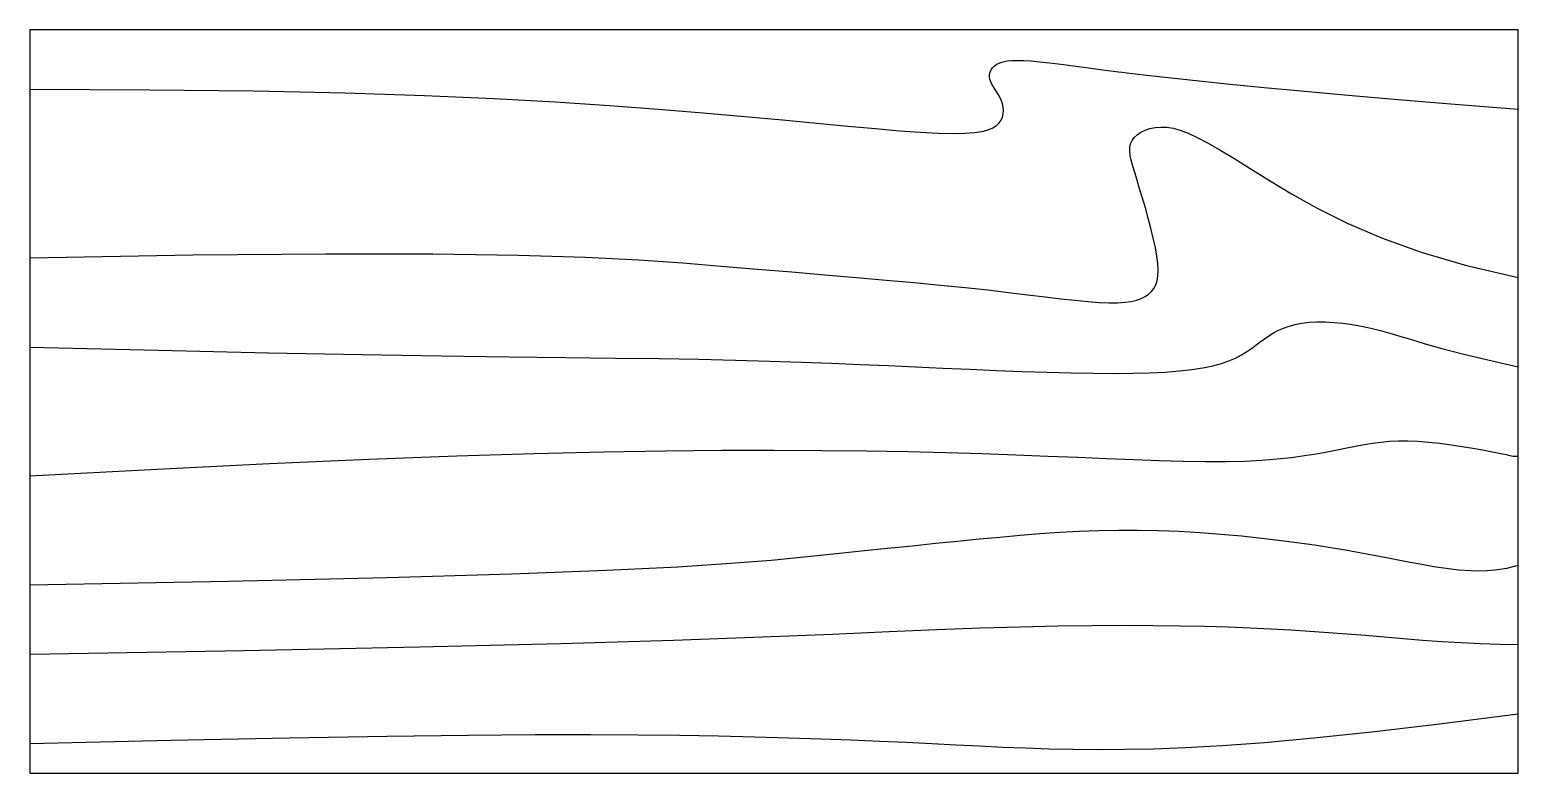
# Model space of a CAD drawing. Header units: millimetres. Extents: x -1892 to -1742, y 805 to 880.
import ezdxf

# ---------------------------------------------------------------- set-up
doc = ezdxf.new("R2010")
doc.units = ezdxf.units.MM

# ---------------------------------------------------------------- blocks, each defined once
blk = doc.blocks.new('Table - Rectangular Woodgrain 60 x 30 in.')
at = {"linetype": 'Continuous'}
for p, q in [((0, 0), (0, -30)), ((60, 0), (0, 0)), ((60, -30), (60, 0)), ((0, -30), (60, -30))]:
    blk.add_line(p, q, dxfattribs=at)
for points in [[(0, -2.4), (4.8155, -2.418), (9.0302, -2.4688), (12.709, -2.5477), (15.9167, -2.65), (18.7181, -2.7711), (21.1781, -2.9063), (23.3616, -3.0508), (25.3333, -3.2), (27.1477, -3.3495), (28.8172, -3.4958), (30.3437, -3.636), (31.7291, -3.7667), (32.9756, -3.8849), (34.0849, -3.9875), (35.059, -4.0714), (35.9, -4.1334), (36.6114, -4.1711), (37.2041, -4.1854), (37.6906, -4.1779), (38.0833, -4.15), (38.3948, -4.1034), (38.6375, -4.0396), (38.8239, -3.9602), (38.9666, -3.8667), (39.0764, -3.7608), (39.1573, -3.6448), (39.2116, -3.521), (39.2416, -3.3917), (39.2498, -3.2593), (39.2385, -3.1261), (39.21, -2.9944), (39.1666, -2.8667), (39.111, -2.7447), (39.0468, -2.6281), (38.978, -2.5163), (38.9083, -2.4083), (38.8418, -2.3035), (38.7823, -2.201), (38.7337, -2.1001), (38.7, -2), (38.6844, -1.9003), (38.6875, -1.8021), (38.7094, -1.707), (38.75, -1.6167), (38.8094, -1.5326), (38.8875, -1.4563), (38.9844, -1.3893), (39.1, -1.3333), (39.2351, -1.2896), (39.3937, -1.2583), (39.5804, -1.2396), (39.8, -1.2333), (40.057, -1.2396), (40.3562, -1.2583), (40.7023, -1.2896), (41.1, -1.3333), (41.5547, -1.3895), (42.0755, -1.4573), (42.6721, -1.5361), (43.3542, -1.625), (44.1316, -1.7233), (45.014, -1.8302), (46.0114, -1.9449), (47.1333, -2.0667), (48.3862, -2.1947), (49.7625, -2.3281), (51.2513, -2.4663), (52.8416, -2.6083), (54.5226, -2.7535), (56.2833, -2.9011), (58.1127, -3.0501), (60, -3.2)], [(0, -9.2), (6.5759, -9.0858), (11.9385, -9.0365), (16.2527, -9.0418), (19.6833, -9.0917), (22.3952, -9.1759), (24.5531, -9.2844), (26.322, -9.4069), (27.8666, -9.5333), (29.3241, -9.6553), (30.7203, -9.7719), (32.0532, -9.8837), (33.3208, -9.9917), (34.5213, -10.0965), (35.6526, -10.199), (36.7128, -10.2999), (37.7, -10.4), (38.6129, -10.4996), (39.4531, -10.5969), (40.223, -10.6895), (40.925, -10.775), (41.5613, -10.8512), (42.1344, -10.9156), (42.6465, -10.966), (43.1, -11), (43.4976, -11.0158), (43.8437, -11.0136), (44.143, -10.9942), (44.4, -10.9583), (44.6195, -10.9069), (44.8062, -10.8406), (44.9648, -10.7603), (45.1, -10.6667), (45.2155, -10.5598), (45.3114, -10.4365), (45.3871, -10.2929), (45.4416, -10.125), (45.4743, -9.929), (45.4844, -9.7011), (45.4709, -9.4371), (45.4333, -9.1333), (45.3716, -8.7883), (45.2896, -8.4104), (45.1919, -8.0107), (45.0833, -7.6), (44.9685, -7.1893), (44.8521, -6.7896), (44.7388, -6.4117), (44.6333, -6.0667), (44.54, -5.7628), (44.4614, -5.4979), (44.4001, -5.2675), (44.3583, -5.0667), (44.3384, -4.8909), (44.3427, -4.7354), (44.3736, -4.5956), (44.4333, -4.4667), (44.5236, -4.3453), (44.6427, -4.2333), (44.7884, -4.1339), (44.9583, -4.05), (45.1501, -3.9849), (45.3614, -3.9417), (45.59, -3.9234), (45.8333, -3.9333), (46.0915, -3.9749), (46.3734, -4.0531), (46.6906, -4.1736), (47.0542, -4.3417), (47.4756, -4.5629), (47.9661, -4.8427), (48.5372, -5.1866), (49.2, -5.6), (49.9676, -6.0844), (50.8594, -6.625), (51.8965, -7.2031), (53.1, -7.8), (54.491, -8.3969), (56.0906, -8.975), (57.9199, -9.5156), (60, -10)], [(0, -12.8), (5.1847, -12.9322), (9.6213, -13.0323), (13.3963, -13.1059), (16.5958, -13.1583), (19.3063, -13.1952), (21.614, -13.2219), (23.6054, -13.2439), (25.3666, -13.2667), (26.9728, -13.2947), (28.4531, -13.3281), (29.8256, -13.3663), (31.1083, -13.4083), (32.3191, -13.4535), (33.476, -13.501), (34.597, -13.5501), (35.7, -13.6), (36.7984, -13.6497), (37.8875, -13.6979), (38.9578, -13.743), (40, -13.7833), (41.0047, -13.8174), (41.9625, -13.8438), (42.864, -13.8607), (43.7, -13.8667), (44.4631, -13.8604), (45.1552, -13.8417), (45.7801, -13.8104), (46.3416, -13.7667), (46.8439, -13.7104), (47.2906, -13.6417), (47.6858, -13.5604), (48.0333, -13.4667), (48.3375, -13.3608), (48.6042, -13.2448), (48.8396, -13.121), (49.05, -12.9917), (49.2417, -12.8593), (49.4208, -12.7261), (49.5937, -12.5944), (49.7667, -12.4667), (49.9452, -12.3451), (50.1323, -12.2313), (50.3303, -12.1268), (50.5416, -12.0333), (50.7686, -11.9524), (51.0135, -11.8854), (51.2788, -11.8341), (51.5666, -11.8), (51.8785, -11.7843), (52.2116, -11.7865), (52.562, -11.8059), (52.926, -11.8417), (53.2998, -11.8931), (53.6795, -11.9594), (54.0614, -12.0397), (54.4416, -12.1333), (54.8223, -12.2401), (55.2293, -12.3625), (55.6942, -12.5037), (56.2489, -12.6667), (56.9251, -12.8547), (57.7545, -13.0708), (58.7689, -13.3182), (60, -13.6)], [(0, -18), (5.124, -17.7273), (9.6609, -17.5057), (13.6705, -17.3303), (17.2125, -17.1958), (20.3467, -17.0973), (23.1328, -17.0297), (25.6307, -16.9878), (27.9, -16.9667), (29.9928, -16.9617), (31.9302, -16.9703), (33.7254, -16.9907), (35.3917, -17.0208), (36.9423, -17.0588), (38.3906, -17.1026), (39.7499, -17.1503), (41.0333, -17.2), (42.2519, -17.2496), (43.4073, -17.2969), (44.4986, -17.3395), (45.525, -17.375), (46.4858, -17.4012), (47.3802, -17.4156), (48.2074, -17.416), (48.9667, -17.4), (49.6583, -17.3662), (50.2872, -17.3167), (50.8595, -17.2547), (51.3812, -17.1833), (51.8584, -17.1057), (52.2971, -17.025), (52.7034, -16.9443), (53.0833, -16.8667), (53.443, -16.7951), (53.789, -16.7313), (54.128, -16.6768), (54.4666, -16.6334), (54.8115, -16.6024), (55.1693, -16.5854), (55.5465, -16.5841), (55.95, -16.6), (56.3828, -16.6337), (56.8346, -16.6823), (57.2915, -16.7418), (57.7396, -16.8084), (58.165, -16.878), (58.5539, -16.9469), (58.8924, -17.0111), (59.1666, -17.0667), (59.3679, -17.1107), (59.5078, -17.1438), (59.6032, -17.1675), (59.6708, -17.1833), (59.7275, -17.193), (59.7901, -17.1979), (59.8753, -17.1998), (60, -17.2)], [(0, -22.4), (8.0098, -22.2501), (14.4094, -22.1011), (19.4168, -21.9535), (23.25, -21.8083), (26.1269, -21.6663), (28.2656, -21.5281), (29.884, -21.3947), (31.2, -21.2667), (32.3967, -21.1448), (33.5172, -21.0292), (34.5697, -20.9198), (35.5625, -20.8167), (36.5037, -20.7198), (37.4015, -20.6292), (38.2642, -20.5448), (39.1, -20.4667), (39.9164, -20.3951), (40.7187, -20.3313), (41.5117, -20.2768), (42.3, -20.2333), (43.0883, -20.2024), (43.8812, -20.1854), (44.6836, -20.1841), (45.5, -20.2), (46.3328, -20.234), (47.1747, -20.2844), (48.0163, -20.3488), (48.8479, -20.425), (49.66, -20.5106), (50.4429, -20.6031), (51.1872, -20.7004), (51.8833, -20.8), (52.5246, -20.8999), (53.1166, -20.9995), (53.6681, -21.0983), (54.1875, -21.1958), (54.6834, -21.2919), (55.1646, -21.3859), (55.6394, -21.4777), (56.1167, -21.5667), (56.6028, -21.6515), (57.0961, -21.7266), (57.5929, -21.7852), (58.0896, -21.8208), (58.5823, -21.8268), (59.0674, -21.7964), (59.5412, -21.723), (60, -21.6)], [(0, -25.2), (8.6355, -25.0504), (15.7026, -24.9031), (21.4049, -24.7606), (25.9458, -24.625), (29.529, -24.4988), (32.3578, -24.3844), (34.6359, -24.284), (36.5667, -24.2), (38.3213, -24.1341), (39.9417, -24.0854), (41.437, -24.0523), (42.8167, -24.0333), (44.0901, -24.0268), (45.2667, -24.0313), (46.3557, -24.0451), (47.3667, -24.0667), (48.309, -24.0947), (49.1928, -24.1287), (50.0284, -24.168), (50.826, -24.2125), (51.5959, -24.2617), (52.3483, -24.3151), (53.0935, -24.3725), (53.8417, -24.4334), (54.6009, -24.497), (55.3699, -24.561), (56.1454, -24.6226), (56.9239, -24.6792), (57.7021, -24.7279), (58.4764, -24.7662), (59.2435, -24.7911), (60, -24.8)], [(0, -28.8), (5.6867, -28.6681), (10.45, -28.5698), (14.407, -28.5012), (17.675, -28.4584), (20.3711, -28.4374), (22.6125, -28.4344), (24.5164, -28.4455), (26.2, -28.4667), (27.762, -28.4947), (29.2276, -28.5281), (30.6033, -28.5663), (31.8958, -28.6084), (33.1118, -28.6535), (34.2578, -28.7011), (35.3405, -28.7501), (36.3666, -28.8), (37.3443, -28.8497), (38.288, -28.8974), (39.2137, -28.9412), (40.1375, -28.9792), (41.0753, -29.0093), (42.0432, -29.0297), (43.0572, -29.0384), (44.1333, -29.0333), (45.2936, -29.0114), (46.5843, -28.9641), (48.0579, -28.8816), (49.7666, -28.7542), (51.7629, -28.5721), (54.0989, -28.3255), (56.8272, -28.0048), (60, -27.6)]]:
    blk.add_lwpolyline(points, dxfattribs=at)

msp = doc.modelspace()

# ---------------------------------------------------------------- block references
at = {"xscale": 2.5, "yscale": 2.5, "zscale": 2.5}
msp.add_blockref('Table - Rectangular Woodgrain 60 x 30 in.', (-1892.13, 879.71), dxfattribs=at)

doc.saveas('drawing.dxf')
